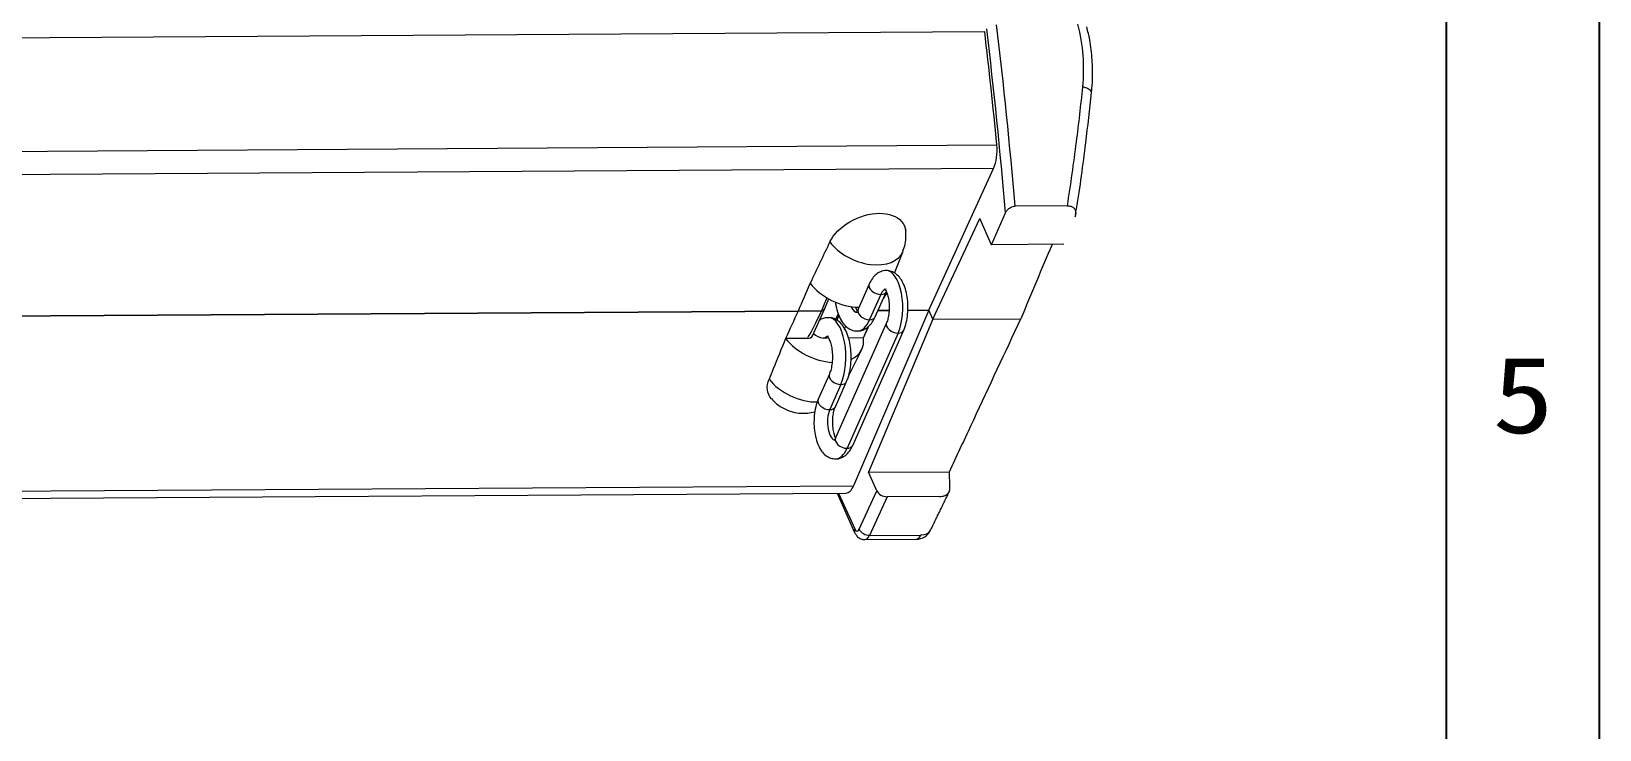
# Model space of a CAD drawing. Header units: millimetres. Extents: x -56 to 1013, y 0 to 900.
# Drawn here: x 829.1 to 1013.3, y 671.9 to 753.9 of the extents above; entities that cross this region are included whole.
import ezdxf
from ezdxf.enums import TextEntityAlignment as Align

# ---------------------------------------------------------------- set-up
doc = ezdxf.new("R2010")
doc.units = ezdxf.units.MM
doc.header["$MEASUREMENT"] = 0
doc.layers.get('0').update_dxf_attribs({"linetype": 'CONTINUOUS'})
doc.layers.add('1', color=7, linetype='CONTINUOUS')
doc.styles.add('TEXTSTYLE_0', font='txt', dxfattribs={"width": 0.8})

# ---------------------------------------------------------------- blocks, each defined once
blk = doc.blocks.new('SUN_6HWZ35TKK40GSGJE8VEUYAXIAKM')
at = {"color": 7, "linetype": 'Continuous'}
for p, q in [((0, 0), (0, 420)), ((-10, 10), (-10, 410))]:
    blk.add_line(p, q, dxfattribs=at)
at = {"color": 2, "style": 'TEXTSTYLE_0', "width": 1.029662}
blk.add_text('5', height=5, dxfattribs=at).set_placement((-6.99, 312.5), (-2.99, 312.5), align=Align.FIT)
blk = doc.blocks.new('dhg')
at = {"layer": '1', "color": 0, "linetype": 'Continuous', "lineweight": 18}
for p, q in [((714.25, 255.88), (913.85, 257.17)), ((907.29, 224.4), (914.91, 241.07)), ((923.54, 236.69), (917.44, 236.65)), ((907.77, 223.34), (913.29, 235.2)), ((914.67, 232.1), (913.29, 235.2)), ((914.67, 232.1), (916.3, 235.85)), ((903.26, 228.76), (904.27, 231.35)), ((923.15, 232.16), (914.67, 232.1)), ((900.3, 227.48), (898.99, 224.52)), ((895.07, 224.63), (895.55, 225.73)), ((901, 223.63), (902.31, 226.59)), ((891.93, 224.3), (727.49, 223.24)), ((727.49, 223.24), (891.93, 224.3)), ((891.94, 224.33), (894.72, 224.35)), ((891.94, 224.33), (894.72, 224.35)), ((893.62, 221.41), (895.07, 224.62)), ((907.29, 224.4), (898.45, 203.78)), ((898.89, 224.38), (898.91, 224.38)), ((898.89, 224.38), (898.91, 224.38)), ((907.77, 223.34), (900.2, 205.37)), ((902.63, 224.37), (901.32, 224.36)), ((901.32, 224.36), (902.63, 224.37)), ((907.29, 224.4), (904.84, 224.39)), ((904.84, 224.39), (907.29, 224.4)), ((907.77, 223.34), (907.29, 224.4)), ((907.77, 223.34), (907.29, 224.4)), ((907.77, 223.34), (918.1, 223.4)), ((907.77, 223.34), (918.1, 223.4)), ((902.33, 222.94), (896.34, 209.41)), ((899.61, 221.15), (897.85, 221.14)), ((898.35, 208.52), (904.35, 222.05)), ((899.61, 221.15), (900.22, 222.53)), ((893.03, 221.1), (890.47, 221.09)), ((897.85, 216.65), (899.41, 219.78)), ((895.62, 216.91), (894.31, 213.95)), ((896.32, 213.06), (897.63, 216.02)), ((900.2, 205.37), (909.72, 205.43)), ((901.18, 203.19), (900.2, 205.37)), ((701.49, 201.65), (897.55, 202.92)), ((896.51, 202.92), (898.58, 198.3)), ((908.57, 202.53), (902.39, 202.49)), ((899.78, 197.45), (905.81, 197.49))]:
    blk.add_line(p, q, dxfattribs=at)
at = {"layer": '1', "color": 0, "linetype": 'Continuous', "lineweight": 13}
for p, q in [((715.89, 242.55), (915.29, 243.84)), ((914.91, 241.07), (716.21, 239.78)), ((901.66, 226.26), (900.34, 223.3)), ((896.65, 223.99), (896.35, 223.33)), ((896.73, 223.81), (896.48, 223.24)), ((903.69, 221.72), (897.69, 208.19)), ((896.97, 215.69), (895.66, 212.73)), ((701.17, 202.5), (898.45, 203.78)), ((896.7, 202.92), (898.59, 198.7)), ((899.13, 198.67), (901.18, 203.19)), ((902.39, 202.49), (900.34, 197.95)), ((900.34, 197.95), (906.38, 197.99))]:
    blk.add_line(p, q, dxfattribs=at)
at = {"layer": '1', "color": 0, "linetype": 'Continuous', "lineweight": 18}
blk.add_arc((905.8, 199.39), 1.9, 270.3711, 334.1653, dxfattribs=at)
for centre, major_axis, ratio, start_param, end_param in [((774.26, 174.27), (2.34, 315.86), 0.456406, 4.937834, 4.981345), ((913.95, 243.18), (0.02, 3), 0.456406, 3.935966, 4.937834), ((941.75, 328.32), (186.13, 427.57), 0.009209, 1.812671, 1.820549), ((897.52, 228.48), (-4.8, 2.13), 0.63695, 0.8538, 2.166094), ((860.12, 146.82), (35.79, 80.77), 0.00924, 6.00305, 6.079962), ((897.52, 228.48), (-4.8, 2.13), 0.63695, 2.942183, 3.170444), ((901.31, 227.04), (-1.01, 0.45), 0.63695, 3.118686, 3.141609), ((850.37, 122.05), (189.57, 420.35), 0.009268, 1.329259, 1.337134), ((896.09, 225.24), (4.8, -2.13), 0.63695, 3.995393, 4.003268), ((928.81, 301.87), (35.79, 80.77), 0.00924, 3.145758, 3.430059), ((894.16, 225.03), (-0.914, 0.405), 0.636958, 2.471056, 3.145742), ((894.16, 225.03), (-0.914, 0.405), 0.636958, 2.471056, 3.137421), ((900, 224.08), (-1.01, 0.45), 0.63695, 6.262586, 6.283202), ((892.71, 221.81), (-0.914, 0.405), 0.636958, 2.186755, 3.137405), ((894.65, 222), (1.14, -0.51), 0.63695, 4.120297, 5.184755), ((894.65, 222), (1.14, -0.51), 0.63695, 5.471856, 5.75987), ((932.84, 301.9), (35.79, 80.77), 0.00924, 2.960159, 2.986932), ((894.65, 222), (4.8, -2.13), 0.63695, 5.779497, 6.661218), ((850.41, 122.13), (189.49, 420.18), 0.009265, 4.954463, 4.957874), ((894.65, 222), (4.8, -2.13), 0.63695, 3.995393, 5.254704), ((897.34, 208.97), (1.01, -0.45), 0.63695, 3.119324, 3.141609), ((675.31, 258.33), (225.67, -99.98), 0.63695, 0.288931, 0.300795), ((897.51, 205.92), (-0.06, 3), 0.434175, 3.135715, 3.906304), ((902.07, 203.2), (-0.914, 0.405), 0.637412, 0.616492, 2.186679)]:
    blk.add_ellipse(centre, major_axis=major_axis, ratio=ratio, start_param=start_param, end_param=end_param, dxfattribs=at)
at = {"layer": '1', "color": 0, "linetype": 'Continuous', "lineweight": 13}
for centre, major_axis, ratio, start_param, end_param in [((774.26, 174.28), (2.34, 316.46), 0.456406, 4.911564, 4.981847), ((775.06, 174.28), (2.33, 317.36), 0.456375, 4.913572, 4.982577), ((899.65, 233.29), (-4.58, 2.03), 0.63695, 0.853102, 3.17196), ((902.32, 224.77), (0.03, -4.3), 0.445357, 0.779315, 3.14194), ((901.31, 227.04), (-1.01, 0.45), 0.63695, 6.282809, 8.469898), ((902.32, 224.77), (0.01, -2.1), 0.445357, 3.147684, 3.920908), ((898.88, 226.56), (0.02, -2.4), 0.445357, 5.512223, 6.288883), ((901.31, 227.04), (-1.01, 0.45), 0.63695, 2.186713, 3.118686), ((895.51, 218.95), (0.03, -4.6), 0.445357, 0.779315, 3.142283), ((900, 224.08), (-1.01, 0.45), 0.63695, 0.000016, 2.186713), ((898.88, 226.56), (0.03, -4.6), 0.445357, 0.000691, 0.779315), ((900, 224.08), (-1.01, 0.45), 0.63695, 2.186713, 3.141609), ((895.51, 218.95), (0.02, -2.4), 0.445357, 3.147291, 3.578572), ((903.34, 222.5), (1.01, -0.45), 0.63695, 3.144653, 5.328305), ((903.34, 222.5), (1.01, -0.45), 0.63695, 5.328305, 6.283497), ((892.52, 217.18), (4.58, -2.03), 0.63695, 3.994694, 5.354436), ((896.62, 216.47), (-1.01, 0.45), 0.63695, 0.005858, 2.186713), ((896.62, 216.47), (-1.01, 0.45), 0.63695, 2.186713, 3.141414), ((895.31, 213.51), (-1.01, 0.45), 0.63695, 6.283055, 8.469898), ((896.33, 211.24), (0.01, -2.1), 0.445357, 3.920908, 6.289276), ((895.31, 213.51), (-1.01, 0.45), 0.63695, 2.186713, 3.143917), ((897.34, 208.97), (1.01, -0.45), 0.63695, 3.141609, 5.328305), ((897.34, 208.97), (1.01, -0.45), 0.63695, 5.328305, 6.283202), ((896.33, 211.24), (0.03, -4.3), 0.445357, 0.000347, 0.779315), ((899.49, 198.71), (0.913, 0.409), 0.629247, 2.548855, 3.142159), ((898.85, 199.33), (-0.018, 0.9), 0.434175, 2.344235, 3.880124), ((900.03, 198.69), (-0.911, 0.412), 0.66619, 0.621397, 2.191584), ((899.76, 199.35), (-0.02, 1.9), 0.440076, 3.141926, 3.883162), ((905.8, 199.39), (-0.01, 1.9), 0.445357, 3.141575, 3.886001), ((905.8, 199.39), (-1.71, 0.83), 0.655563, 2.208709, 3.141169)]:
    blk.add_ellipse(centre, major_axis=major_axis, ratio=ratio, start_param=start_param, end_param=end_param, dxfattribs=at)
blk.add_open_spline([(924.78, 258.02), (925.41, 255.57), (925.59, 253.08), (925.35, 250.65)], degree=3, dxfattribs=at)
at = {"layer": '1', "color": 0, "linetype": 'Continuous', "lineweight": 18}
for points, knots in [([(926.43, 250.01), (926.48, 250.54), (926.56, 251.81), (926.51, 253.88), (926.28, 255.92), (925.99, 257.2), (925.86, 257.71)], [0, 0, 0, 0, 0.212587, 0.498073, 0.801672, 1, 1, 1, 1]), ([(926.42, 250), (926.42, 250.01), (926.42, 250.03), (926.41, 250.12), (926.36, 250.19), (926.2, 250.32), (926.09, 250.39), (925.83, 250.51), (925.68, 250.56), (925.47, 250.62), (925.41, 250.64), (925.35, 250.65)], [0, 0, 0, 0, 0.075408, 0.075408, 0.365352, 0.365352, 0.655297, 0.655297, 0.906132, 0.906132, 1, 1, 1, 1]), ([(924.53, 235.66), (924.57, 235.88), (925.05, 238.68), (925.69, 243.47), (926.21, 248.02), (926.4, 250)], [0, 0, 0, 0, 0.046663, 0.586006, 1, 1, 1, 1]), ([(916.3, 235.85), (916.35, 235.96), (916.42, 236.07), (916.59, 236.26), (916.68, 236.34), (916.86, 236.47), (916.95, 236.52), (917.14, 236.6), (917.24, 236.63), (917.37, 236.65), (917.41, 236.65), (917.44, 236.65)], [0, 0, 0, 0, 0.293781, 0.293781, 0.53451, 0.53451, 0.731258, 0.731258, 0.930009, 0.930009, 1, 1, 1, 1]), ([(923.54, 236.69), (923.7, 236.69), (923.84, 236.67), (924.1, 236.59), (924.22, 236.53), (924.39, 236.38), (924.45, 236.28), (924.54, 236.07), (924.56, 235.95), (924.55, 235.66), (924.51, 235.5), (924.44, 235.33)], [0, 0, 0, 0, 0.186259, 0.186259, 0.373032, 0.373032, 0.554883, 0.554883, 0.751411, 0.751411, 1, 1, 1, 1]), ([(895.67, 232.43), (896.1, 233.33), (896.96, 234.19), (899.1, 235.43), (900.37, 235.79), (902.6, 235.81), (903.56, 235.46), (904.37, 234.54), (904.53, 234.16), (904.58, 233.76)], [0, 0, 0, 0, 0.285119, 0.285119, 0.570238, 0.570238, 0.855357, 0.855357, 1, 1, 1, 1]), ([(895.67, 232.43), (895.28, 231.62), (894.89, 230.81), (894.12, 229.19), (893.73, 228.38), (893.35, 227.57)], [0, 0, 0, 0, 0.499991, 0.499991, 1, 1, 1, 1]), ([(904.25, 231.37), (904.37, 231.63), (904.56, 232.22), (904.64, 233.12), (904.59, 233.72), (904.55, 233.98)], [0, 0, 0, 0, 0.311439, 0.710057, 1, 1, 1, 1]), ([(902.29, 229.07), (902.29, 229.07), (902.07, 229.1), (901.63, 228.96), (901.09, 228.64), (900.64, 228.14), (900.4, 227.73), (900.3, 227.48)], [0, 0, 0, 0, 0.004363, 0.248447, 0.480001, 0.724322, 1, 1, 1, 1]), ([(904.35, 222.05), (904.41, 222.2), (904.58, 222.63), (904.77, 223.43), (904.86, 224.45), (904.84, 225.48), (904.68, 226.47), (904.4, 227.39), (904, 228.13), (903.5, 228.67), (902.92, 229), (902.51, 229.06), (902.29, 229.07)], [0, 0, 0, 0, 0.060042, 0.173078, 0.283634, 0.393094, 0.503211, 0.615663, 0.733554, 0.83077, 0.917652, 1, 1, 1, 1]), ([(902.1, 226.92), (902.1, 226.92), (902.14, 226.89), (902.29, 226.67), (902.46, 226.23), (902.6, 225.61), (902.66, 224.87), (902.63, 224.11), (902.51, 223.43), (902.4, 223.09), (902.33, 222.94)], [0, 0, 0, 0, 0.086364, 0.196623, 0.317436, 0.448832, 0.587397, 0.729202, 0.870252, 1, 1, 1, 1]), ([(896.31, 225.4), (896.33, 225.25), (896.41, 224.75), (896.63, 223.96), (897.01, 223.15), (897.49, 222.54), (898.05, 222.14), (898.55, 221.95), (898.84, 221.98), (898.92, 221.99)], [0, 0, 0, 0, 0.085072, 0.275409, 0.472697, 0.649168, 0.802899, 0.947475, 1, 1, 1, 1]), ([(895.48, 223.52), (895.32, 223.53), (894.95, 223.51), (894.62, 223.34), (894.44, 223.22)], [0, 0, 0, 0, 0.41785, 1, 1, 1, 1]), ([(897.63, 216.02), (897.69, 216.17), (897.87, 216.61), (898.07, 217.44), (898.18, 218.48), (898.17, 219.55), (898.03, 220.59), (897.77, 221.55), (897.39, 222.35), (896.91, 222.97), (896.35, 223.37), (895.84, 223.56), (895.56, 223.53), (895.48, 223.52)], [0, 0, 0, 0, 0.057592, 0.166317, 0.272792, 0.378157, 0.483909, 0.591274, 0.70256, 0.802104, 0.88882, 0.970372, 1, 1, 1, 1]), ([(898.89, 224.35), (898.86, 224.4), (898.8, 224.53), (898.73, 224.68), (898.7, 224.77)], [0, 0, 0, 0, 0.476554, 1, 1, 1, 1]), ([(898.99, 224.52), (898.95, 224.44), (898.86, 224.26), (898.75, 224.13), (898.73, 224.12), (898.74, 224.12)], [0, 0, 0, 0, 0.290637, 0.802452, 1, 1, 1, 1]), ([(898.92, 221.99), (899.08, 221.98), (899.44, 222), (899.98, 222.27), (900.47, 222.72), (900.79, 223.2), (900.96, 223.53), (901, 223.63)], [0, 0, 0, 0, 0.163993, 0.393138, 0.626249, 0.886967, 1, 1, 1, 1]), ([(909.72, 205.43), (910.57, 207.25), (911.42, 209.07), (912.37, 211.11), (912.47, 211.32), (914.41, 215.49), (916.26, 219.45), (918.1, 223.4)], [0, 0, 0, 0, 0.303941, 0.303941, 0.339851, 0.339851, 1, 1, 1, 1]), ([(895.33, 221.39), (895.33, 221.39), (895.33, 221.39), (895.4, 221.33), (895.6, 221), (895.79, 220.48), (895.93, 219.8), (895.99, 219.01), (895.95, 218.2), (895.82, 217.49), (895.69, 217.09), (895.62, 216.93), (895.62, 216.91)], [0, 0, 0, 0, 0.000092, 0.117718, 0.228844, 0.346202, 0.471809, 0.602871, 0.73626, 0.868821, 0.986466, 1, 1, 1, 1]), ([(890.47, 221.09), (889.99, 219.89), (889.5, 218.7), (888.85, 217.11), (888.69, 216.71), (888.53, 216.32)], [0, 0, 0, 0, 0.752467, 0.752467, 1, 1, 1, 1]), ([(888.83, 214.02), (888.96, 213.84), (889.32, 213.45), (890.06, 212.93), (891, 212.51), (892.03, 212.29), (893.01, 212.28), (893.63, 212.4), (893.9, 212.47)], [0, 0, 0, 0, 0.115669, 0.288251, 0.477202, 0.665152, 0.849985, 1, 1, 1, 1]), ([(894.31, 213.95), (894.24, 213.81), (894.08, 213.37), (893.88, 212.57), (893.79, 211.55), (893.81, 210.52), (893.97, 209.53), (894.25, 208.62), (894.65, 207.88), (895.15, 207.34), (895.73, 207.01), (896.14, 206.94), (896.36, 206.94)], [0, 0, 0, 0, 0.060042, 0.173078, 0.283634, 0.393094, 0.503211, 0.615663, 0.733554, 0.83077, 0.917652, 1, 1, 1, 1]), ([(896.34, 209.41), (896.29, 209.52), (896.18, 209.81), (896.05, 210.39), (895.99, 211.13), (896.02, 211.89), (896.14, 212.58), (896.25, 212.92), (896.32, 213.06)], [0, 0, 0, 0, 0.13115, 0.298406, 0.474789, 0.655296, 0.834841, 1, 1, 1, 1]), ([(896.34, 209.41), (896.3, 209.34), (896.23, 209.18), (896.15, 209.09), (896.14, 209.08), (896.13, 209.08)], [0, 0, 0, 0, 0.34468, 0.87181, 1, 1, 1, 1]), ([(896.36, 206.94), (896.36, 206.94), (896.58, 206.9), (897.02, 207.05), (897.56, 207.36), (898.01, 207.86), (898.25, 208.28), (898.35, 208.52)], [0, 0, 0, 0, 0.004363, 0.248447, 0.480001, 0.724322, 1, 1, 1, 1]), ([(908.57, 202.53), (908.76, 202.53), (908.95, 202.56), (909.26, 202.66), (909.4, 202.73), (909.61, 202.92), (909.69, 203.04), (909.76, 203.26), (909.78, 203.35), (909.77, 203.45)], [0, 0, 0, 0, 0.271377, 0.271377, 0.542751, 0.542751, 0.814162, 0.814162, 1, 1, 1, 1]), ([(898.58, 198.3), (898.63, 198.18), (898.78, 197.93), (899.09, 197.63), (899.46, 197.46), (899.69, 197.46), (899.78, 197.47)], [0, 0, 0, 0, 0.263067, 0.559392, 0.841578, 1, 1, 1, 1])]:
    blk.add_open_spline(points, degree=3, knots=knots, dxfattribs=at)
at = {"layer": '1', "color": 0, "linetype": 'Continuous', "lineweight": 13}
blk.add_open_spline([(925.35, 250.65), (925.13, 248.5), (924.88, 246.35), (924.29, 241.69), (923.93, 239.19), (923.54, 236.69)], degree=3, knots=[0, 0, 0, 0, 0.462424, 0.462424, 1, 1, 1, 1], dxfattribs=at)
at = {"layer": '1', "color": 0, "linetype": 'Continuous', "lineweight": 18}
for points, degree in [([(921.77, 232.15), (920.55, 229.23), (919.33, 226.32), (918.1, 223.4)], 3), ([(895.2, 221.12), (895.05, 221.1), (894.88, 221.12)], 2), ([(888.8, 214), (888.27, 214.6), (888.17, 215.44), (888.53, 216.32)], 3), ([(907.51, 198.56), (908.61, 200.84), (909.72, 203.12)], 2)]:
    blk.add_open_spline(points, degree=degree, dxfattribs=at)

msp = doc.modelspace()

# ---------------------------------------------------------------- block references
at = {"xscale": 1.8, "yscale": 1.8, "zscale": 1.8}
msp.add_blockref('SUN_6HWZ35TKK40GSGJE8VEUYAXIAKM', (1013.34, 144.22), dxfattribs=at)
at = {"lineweight": 18}
msp.add_blockref('dhg', (27.23, 496.76), dxfattribs=at)

doc.saveas('drawing.dxf')
